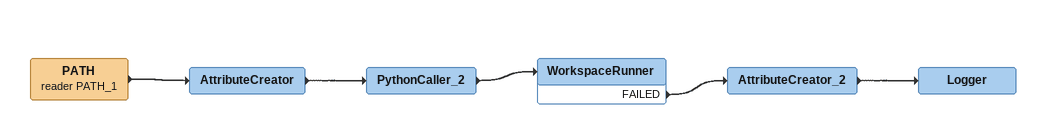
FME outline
PATH (reader PATH_1)
    -> AttributeCreator
AttributeCreator
    -> PythonCaller_2
PythonCaller_2
    -> WorkspaceRunner
WorkspaceRunner
    FAILED -> AttributeCreator_2
AttributeCreator_2
    -> Logger
Logger
